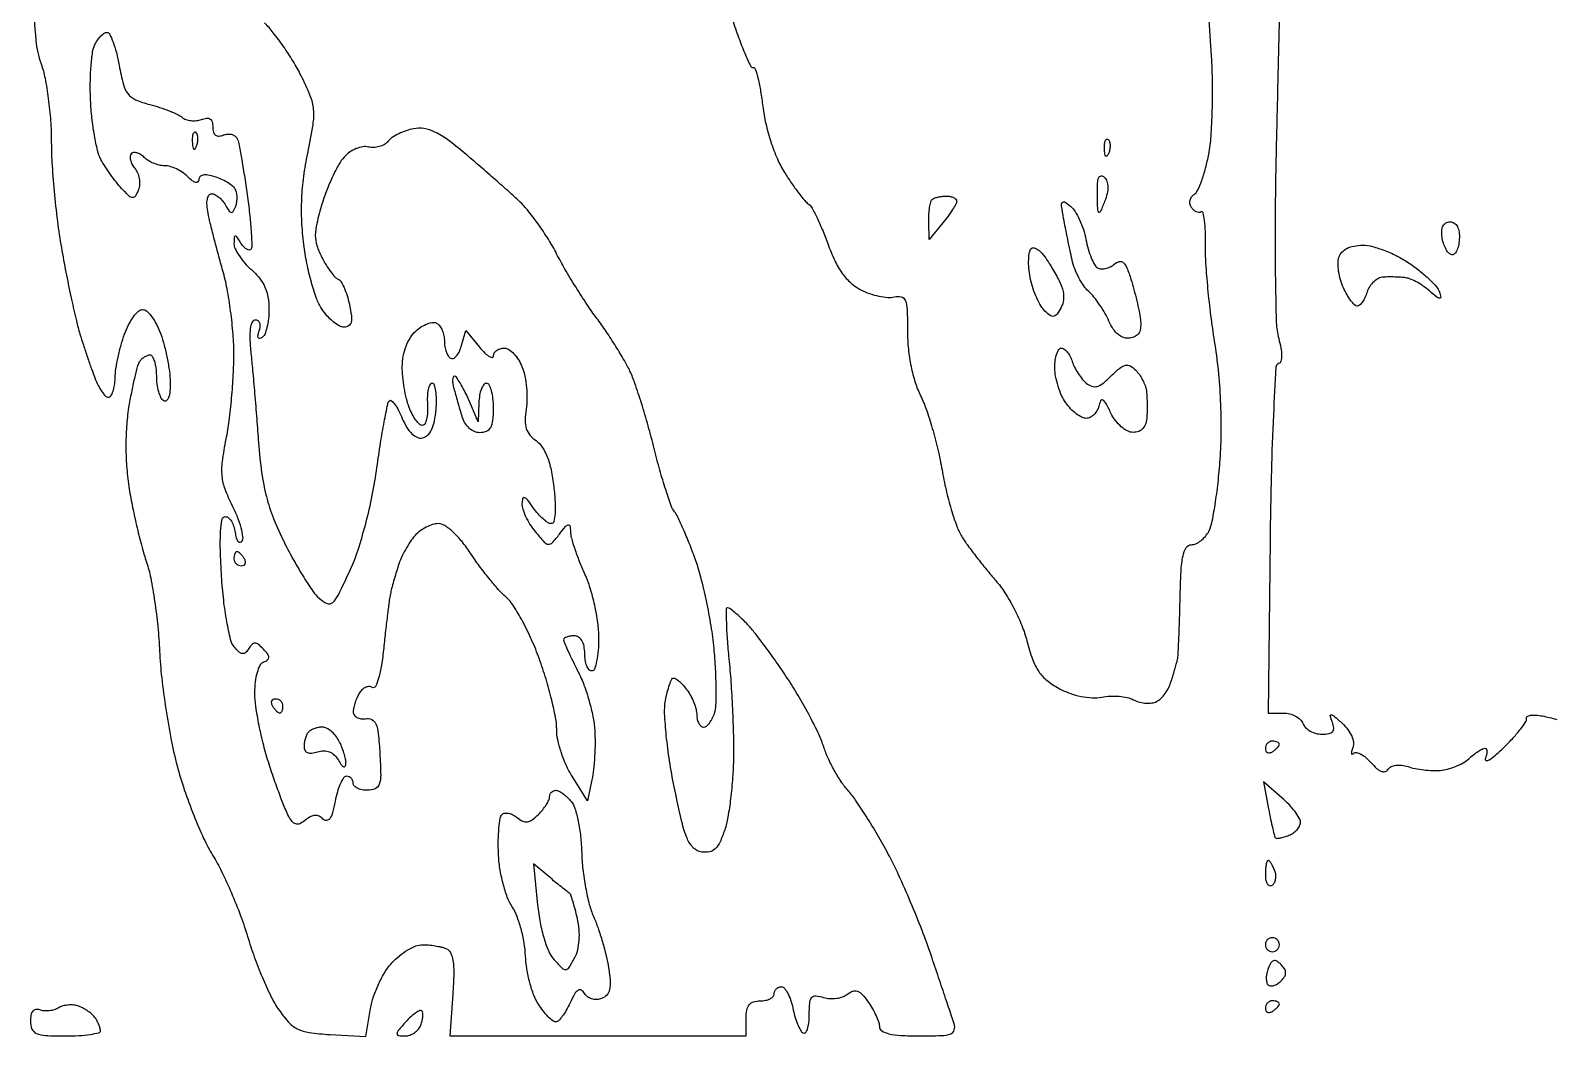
# Model space of a CAD drawing. Extents: x 0 to 102, y 0 to 135.
# Drawn here: x 0 to 18.32, y -0.01 to 12.12 of the extents above; entities that cross this region are included whole.
import ezdxf

# ---------------------------------------------------------------- set-up
doc = ezdxf.new("R2010")
doc.units = 0
doc.header["$MEASUREMENT"] = 0

msp = doc.modelspace()

# ---------------------------------------------------------------- linework, layer by layer
for points in [[(15.06737, 12.679174, 0.000032), (15.053564, 12.103292, 0.00009), (15.03772, 11.435574, 0.000059), (15.019725, 10.667498, 0.003885), (15.007605, 9.887497, 0.005343), (15.009651, 9.186345, 0.003579), (15.021827, 8.599976, 0.060444), (15.050455, 8.408822, -0.022628), (15.076981, 8.292472, -0.045847), (15.08516, 8.198996, -0.064507), (15.07634, 8.133163, -0.251889), (15.049129, 8.104276, 0.307931), (15.016175, 8.061072, 0.001509), (14.986562, 7.482723, 0.005849), (14.961846, 6.804804, 0.003333), (14.947023, 5.984902), (14.923132, 3.8916), (15.108815, 3.8916, -0.06315), (15.183443, 3.882137, -0.06107), (15.254258, 3.854323, -0.066124), (15.310802, 3.813244, -0.111467), (15.343194, 3.7647, 0.109043), (15.375247, 3.716161, 0.066353), (15.430726, 3.675077, 0.061645), (15.499995, 3.647267, 0.06475), (15.572796, 3.6378, 0.041081), (15.65783, 3.644798, 0.173119), (15.701891, 3.669275, 0.211468), (15.715463, 3.71252, 0.063511), (15.698711, 3.781107, -0.019812), (15.672732, 3.857752, -0.542441), (15.684278, 3.871271, -0.147321), (15.716219, 3.856905, -0.005092), (15.819543, 3.765295, -0.048115), (15.884991, 3.693484, -0.057889), (15.930927, 3.614591, -0.066848), (15.952553, 3.53885, -0.128459), (15.945612, 3.476517, 0.021083), (15.92992, 3.429828, 0.104742), (15.927902, 3.402374, 0.452687), (15.937559, 3.395974, 0.130862), (15.95519, 3.40619, -0.250534), (15.988788, 3.416379, -0.074789), (16.040878, 3.39761, -0.055292), (16.102158, 3.355181, -0.035083), (16.163575, 3.293664, 0.031902), (16.231556, 3.224702, 0.090258), (16.289006, 3.189577, 0.164071), (16.334791, 3.187585, 0.185964), (16.369633, 3.214044, -0.143702), (16.405412, 3.246178, -0.078797), (16.462344, 3.263108, -0.06489), (16.533217, 3.263263, -0.047782), (16.60987, 3.245888, 0.03207), (16.694859, 3.223799, 0.018408), (16.799537, 3.20762, 0.018337), (16.906367, 3.19907, 0.028969), (16.998244, 3.200424, 0.047178), (17.087026, 3.215384, 0.032028), (17.184228, 3.248163, 0.032308), (17.274839, 3.292368, 0.054325), (17.343306, 3.341977, -0.0177), (17.400844, 3.390457, -0.021659), (17.458024, 3.431404, -0.020774), (17.508145, 3.461218, -0.124403), (17.537356, 3.4686, -0.287703), (17.553952, 3.458189, -0.105602), (17.560818, 3.430111, -0.064472), (17.556602, 3.387817, -0.034583), (17.54121, 3.337573, 0.489719), (17.552633, 3.318703, 0.172103), (17.588907, 3.327014, 0.03957), (17.668374, 3.386823, 0.01342), (17.774191, 3.485623, 0.014106), (17.881307, 3.597283, 0.020635), (17.968541, 3.701877, 0.016786), (18.032209, 3.790999, 0.222593), (18.038039, 3.829911, -0.354028), (18.047058, 3.85178, -0.089953), (18.086219, 3.864743, -0.05297), (18.149853, 3.866934, -0.026997), (18.229317, 3.856916, -0.015353), (18.316324, 3.838363, -0.014596), (18.403524, 3.814232, -0.014715)], [(0.031606, 12.529981, 0.012061), (0.066635, 12.000208, 0.063998), (0.12934, 11.7171, -0.039103), (0.176354, 11.545641, -0.014871), (0.215815, 11.300679, -0.014622), (0.243098, 11.030758, -0.017349), (0.252526, 10.774696, 0.015662), (0.261955, 10.492742, 0.008044), (0.290505, 10.140349, 0.007986), (0.331564, 9.778212, 0.011934), (0.380026, 9.463396, 0.00466), (0.435045, 9.170889, 0.00454), (0.495967, 8.876889, 0.004481), (0.554149, 8.619566, 0.016876), (0.597466, 8.46, 0.004376), (0.63887, 8.32966, 0.003005), (0.688007, 8.182538, 0.003029), (0.737029, 8.041453, 0.006154), (0.777604, 7.93125, 0.026068), (0.817092, 7.842159, 0.035655), (0.862242, 7.766941, 0.038627), (0.906501, 7.713219, 0.203874), (0.940864, 7.6986, 0.256388), (0.969909, 7.714542, 0.058242), (0.995254, 7.766941, 0.04643), (1.013762, 7.842124, 0.030239), (1.021636, 7.93125, -0.031302), (1.031602, 8.041386, -0.014566), (1.057572, 8.182538, -0.014366), (1.093536, 8.329618, -0.019454), (1.134934, 8.46, -0.031253), (1.184047, 8.57336, -0.041216), (1.243248, 8.669121, -0.046699), (1.303375, 8.736387, -0.189222), (1.3536, 8.7561, -0.189222), (1.403825, 8.736387, -0.046699), (1.463952, 8.669121, -0.041216), (1.523153, 8.57336, -0.031253), (1.572266, 8.46, -0.023028), (1.613683, 8.326252, -0.015014), (1.649628, 8.168646, -0.015107), (1.675468, 8.012489, -0.027705), (1.685564, 7.883957, -0.024432), (1.682707, 7.773549, -0.064089), (1.666779, 7.696057, -0.141), (1.640399, 7.658385, -0.318491), (1.6074, 7.6563, -0.146547), (1.57478, 7.69303, -0.040338), (1.547651, 7.766314, -0.037109), (1.529028, 7.858315, -0.031397), (1.5228, 7.957393, 0.03033), (1.517012, 8.052713, 0.04713), (1.499415, 8.133113, 0.059915), (1.473811, 8.189038, 0.261145), (1.443193, 8.2062, 0.088573), (1.408936, 8.200083, 0.053289), (1.371834, 8.181709, 0.051222), (1.337672, 8.154717, 0.061625), (1.312057, 8.122825, 0.07399), (1.288077, 8.067022, 0.007573), (1.2534, 7.92714, 0.00932), (1.217525, 7.758181, 0.00731), (1.184733, 7.573745, 0.02407), (1.15893, 7.346803, 0.01802), (1.151623, 7.095259, 0.017719), (1.162531, 6.838306, 0.020456), (1.191578, 6.594893, 0.010459), (1.232393, 6.371346, 0.007533), (1.286895, 6.123639, 0.007613), (1.345898, 5.889508, 0.016303), (1.400016, 5.711214, -0.033537), (1.45064, 5.521103, -0.011822), (1.498268, 5.242905, -0.011675), (1.536349, 4.933763, -0.013431), (1.557837, 4.637291, 0.016692), (1.582999, 4.318943, 0.009917), (1.633119, 3.941711, 0.00992), (1.698097, 3.56714, 0.016841), (1.769149, 3.2571, 0.016711), (1.856001, 2.968562, 0.013029), (1.968863, 2.661146, 0.013227), (2.089164, 2.380034, 0.030982), (2.197256, 2.178722, -0.025076), (2.304966, 1.983681, -0.012184), (2.423686, 1.724856, -0.012051), (2.534449, 1.448815, -0.017011), (2.618679, 1.197564, 0.0148), (2.698951, 0.954561, 0.012675), (2.797411, 0.703683, 0.012858), (2.898551, 0.480244, 0.035261), (2.984746, 0.330143, 0.03288), (3.108153, 0.170308, 0.096333), (3.217977, 0.085863, 0.0819), (3.361668, 0.041417, 0.019561), (3.611367, 0.017011), (4.044529, -0.008278), (4.101506, 0.328966, -0.039591), (4.137988, 0.47395, -0.027508), (4.200766, 0.630828, -0.027849), (4.278264, 0.775654, -0.050138), (4.359402, 0.883005, -0.037019), (4.448563, 0.965964, -0.035538), (4.550158, 1.036116, -0.037663), (4.648727, 1.084706, -0.095968), (4.726641, 1.0998, -0.022805), (4.798941, 1.096501, -0.016657), (4.878725, 1.086515, -0.016895), (4.953845, 1.071943, -0.035268), (5.010817, 1.054574, -0.188724), (5.064926, 1.005222, -0.078006), (5.09496, 0.909004, -0.043255), (5.104386, 0.753181, -0.011542), (5.092169, 0.504674), (5.055664, 0), (6.842432, 0), (8.6292, 0), (8.6292, 0.2115, -0.044917), (8.638207, 0.311562, -0.124434), (8.66727, 0.375413, -0.149477), (8.719277, 0.410939, -0.07578), (8.7984, 0.423, 0.048028), (8.863154, 0.429234, 0.068025), (8.917897, 0.447851, 0.088204), (8.954785, 0.475293, 0.191087), (8.9676, 0.5076, -0.10159), (8.974228, 0.539884, -0.09851), (8.993073, 0.567349, -0.097323), (9.021218, 0.585749, -0.096544), (9.054315, 0.5922, -0.221175), (9.091162, 0.575062, -0.051423), (9.130572, 0.517129, -0.043612), (9.16623, 0.434506, -0.030726), (9.192142, 0.33664, 0.022316), (9.217118, 0.235463, 0.026569), (9.249881, 0.142775, 0.026878), (9.285219, 0.068989, 0.129935), (9.316927, 0.035547, 0.364299), (9.344909, 0.039637, 0.100936), (9.368959, 0.081085, 0.054694), (9.385384, 0.156198, 0.026509), (9.3906, 0.254508, -0.019301), (9.39625, 0.400812, -0.154665), (9.421207, 0.462563, -0.248204), (9.470431, 0.482983, -0.053548), (9.56386, 0.464011, 0.061582), (9.638678, 0.450063, 0.050353), (9.72007, 0.453264, 0.052194), (9.795521, 0.472066, 0.086265), (9.852338, 0.504644, -0.087169), (9.915542, 0.540734, -0.180273), (9.971595, 0.540073, -0.119265), (10.029513, 0.499945, -0.029125), (10.102078, 0.408209, -0.023691), (10.153566, 0.326745, -0.023731), (10.197084, 0.240821, -0.024375), (10.227716, 0.162456, -0.081148), (10.2366, 0.108076, 0.269207), (10.264858, 0.059396, 0.07395), (10.350738, 0.025961, 0.042469), (10.49477, 0.005846, 0.013468), (10.711767, 0, 0.008058), (10.98241, 0.004362, 0.075799), (11.096434, 0.025529, 0.247114), (11.13943, 0.07155, 0.148746), (11.137255, 0.14805, 0.000204), (11.106308, 0.24015, 0.000022), (11.035213, 0.45142, 0.000027), (10.950558, 0.702905, 0.000022), (10.859642, 0.9729, 0.011501), (10.751163, 1.272072, 0.007499), (10.612908, 1.612423, 0.007542), (10.468007, 1.940476, 0.014259), (10.339776, 2.1996, 0.009936), (10.213955, 2.42564, 0.009483), (10.077341, 2.650095, 0.009464), (9.949221, 2.843679, 0.033082), (9.856327, 2.961, -0.036916), (9.775758, 3.064372, -0.020111), (9.691879, 3.201784, -0.01994), (9.617427, 3.349099, -0.02976), (9.565444, 3.483691, 0.032327), (9.505433, 3.636727, 0.011363), (9.400406, 3.848144, 0.011227), (9.274069, 4.076008, 0.012916), (9.143149, 4.287391, 0.007358), (9.006058, 4.489908, 0.007061), (8.861205, 4.691141, 0.007015), (8.728482, 4.864984, 0.025187), (8.636814, 4.97025, 0.012043), (8.563094, 5.043163, 0.016646), (8.493304, 5.104685, 0.013232), (8.433237, 5.15157, 0.160431), (8.405818, 5.1606, 0.415115), (8.388532, 5.143261, 0.005799), (8.390922, 4.980428, 0.012106), (8.400925, 4.782445, 0.007201), (8.421936, 4.54725, -0.00886), (8.445738, 4.270448, -0.005468), (8.464394, 3.944216, -0.005483), (8.475773, 3.621304, -0.009796), (8.477013, 3.355669, -0.013972), (8.466593, 3.112745, -0.01242), (8.442441, 2.861008, -0.012568), (8.409384, 2.635614, -0.037021), (8.371441, 2.483703, -0.026577), (8.314755, 2.33838, -0.093963), (8.257423, 2.256775, -0.139401), (8.187783, 2.219274, -0.090566), (8.09584, 2.215934, -0.158328), (7.995691, 2.26535, -0.099736), (7.921444, 2.373981, -0.043296), (7.854032, 2.58142, -0.006734), (7.762257, 3.0033, -0.011984), (7.706585, 3.314965, -0.012848), (7.667373, 3.621805, -0.012473), (7.647098, 3.886446, -0.057445), (7.6568, 4.03965, -0.016626), (7.679398, 4.145022, -0.025891), (7.706509, 4.233833, -0.023529), (7.734321, 4.300525, -0.289897), (7.756557, 4.3146, -0.160764), (7.782658, 4.305985, -0.025196), (7.825088, 4.27111, -0.025829), (7.872518, 4.22324, -0.019962), (7.919233, 4.16655, -0.039977), (7.962461, 4.099018, -0.02971), (7.999396, 4.0185, -0.030327), (8.025241, 3.937828, -0.057873), (8.034309, 3.87045, 0.051229), (8.041171, 3.813803, 0.070309), (8.059386, 3.76589, 0.089447), (8.085572, 3.733647, 0.179459), (8.115899, 3.7224, 0.169169), (8.149955, 3.734262, 0.058406), (8.187267, 3.771694, 0.04997), (8.221859, 3.82599, 0.040037), (8.248059, 3.89021, 0.067778), (8.265474, 3.990468, 0.010908), (8.26842, 4.189305, 0.011882), (8.261165, 4.425097, 0.010184), (8.242583, 4.67276, 0.016634), (8.207775, 4.942099, 0.011568), (8.151376, 5.243602, 0.011683), (8.083713, 5.530741, 0.023536), (8.014571, 5.7528, 0.007508), (7.943877, 5.9384, 0.008931), (7.871438, 6.111269, 0.007921), (7.805614, 6.254602, 0.055621), (7.765015, 6.319722, -0.082372), (7.725653, 6.391054, -0.007397), (7.660187, 6.585302, -0.009464), (7.589499, 6.821019, -0.007252), (7.520886, 7.081122, 0.007617), (7.448786, 7.353636, 0.007369), (7.367661, 7.626863, 0.00731), (7.289222, 7.865173, 0.026731), (7.229355, 8.012466, 0.021398), (7.161456, 8.142164, 0.008844), (7.059107, 8.311841, 0.008731), (6.942807, 8.490164, 0.011118), (6.829086, 8.650265, -0.013168), (6.709379, 8.820267, -0.00768), (6.574444, 9.029947, -0.007675), (6.445687, 9.244211, -0.012876), (6.345, 9.428516, 0.021411), (6.245476, 9.603526, 0.015748), (6.121074, 9.788773, 0.015974), (5.992045, 9.956818, 0.033856), (5.8797, 10.076343, 0.005158), (5.754836, 10.189978, 0.00216), (5.584434, 10.340558, 0.002137), (5.400734, 10.500097, 0.002773), (5.230938, 10.644661, 0.016385), (5.028069, 10.804394, 0.047348), (4.874794, 10.896188, 0.069419), (4.745022, 10.937236, 0.089393), (4.620172, 10.935917, 0.035881), (4.530928, 10.912117, 0.030868), (4.441236, 10.874822, 0.032075), (4.363902, 10.830553, 0.073641), (4.314073, 10.785865, -0.086968), (4.268519, 10.747138, -0.061468), (4.20675, 10.720416, -0.060295), (4.138934, 10.709119, -0.075242), (4.075513, 10.71584, 0.104703), (4.00818, 10.719016, 0.057466), (3.928426, 10.6964, 0.053584), (3.849183, 10.653295, 0.057558), (3.782994, 10.595214, 0.055915), (3.719188, 10.506563, 0.018093), (3.645003, 10.362647, 0.017787), (3.573466, 10.19541, 0.019077), (3.515805, 10.027332, 0.014164), (3.452848, 9.794432, 0.058109), (3.435424, 9.649434, 0.079037), (3.45437, 9.527579, 0.041339), (3.513554, 9.385467, 0.018982), (3.565341, 9.294007, 0.022676), (3.62114, 9.212184, 0.022207), (3.67356, 9.148447, 0.119659), (3.710331, 9.123293, -0.169431), (3.743439, 9.095552, -0.029598), (3.781493, 9.022191, -0.029199), (3.817451, 8.926936, -0.022533), (3.845733, 8.81955, -0.018848), (3.870118, 8.681445, -0.092204), (3.866423, 8.602562, -0.196189), (3.836667, 8.560719, -0.142243), (3.781152, 8.5446, -0.130381), (3.723451, 8.559907, -0.043028), (3.65068, 8.610185, -0.039437), (3.576092, 8.68243, -0.035635), (3.510969, 8.767868, -0.059146), (3.450029, 8.890286, -0.018263), (3.387633, 9.086962, -0.017987), (3.333373, 9.313874, -0.018842), (3.296533, 9.54062, -0.019516), (3.272856, 9.820619, -0.022036), (3.272513, 10.090448, -0.021925), (3.295965, 10.360459, -0.018945), (3.343653, 10.641016, 0.010803), (3.407923, 10.985117, 0.062686), (3.414895, 11.169313, 0.075772), (3.37484, 11.333969, 0.019788), (3.261222, 11.582066, 0.020207), (3.167897, 11.749131, 0.014385), (3.050625, 11.928671, 0.014557), (2.928632, 12.093727, 0.029787), (2.821912, 12.214147, 0.021613)], [(8.462781, 12.258351, 0.009065), (8.539206, 12.03467, 0.014342), (8.613613, 11.846218, 0.008254), (8.681512, 11.694677, 0.291091), (8.712761, 11.6748, -0.327712), (8.739741, 11.654989, -0.014651), (8.772976, 11.537089, -0.019815), (8.804584, 11.385706, -0.012305), (8.830203, 11.205996, 0.027965), (8.866642, 10.997359, 0.022243), (8.92836, 10.777186, 0.022754), (9.006408, 10.571878, 0.038598), (9.092223, 10.409407, 0.009696), (9.177268, 10.280303, 0.011963), (9.261688, 10.163492, 0.010408), (9.336498, 10.069172, 0.081646), (9.378556, 10.032543, -0.128596), (9.417463, 9.991726, -0.012877), (9.480198, 9.871193, -0.015507), (9.547861, 9.720941, -0.01173), (9.613054, 9.552184, 0.024327), (9.697928, 9.34794, 0.04476), (9.789159, 9.192926, 0.054148), (9.892159, 9.077738, 0.064028), (10.012252, 8.99467, 0.035519), (10.117418, 8.94943, 0.032159), (10.231456, 8.917754, 0.033653), (10.337431, 8.902889, 0.082148), (10.415682, 8.910097, -0.123952), (10.499858, 8.910866, -0.247368), (10.548449, 8.868031, -0.082638), (10.570527, 8.758205, -0.00837), (10.575, 8.491009, 0.025419), (10.585733, 8.280016, 0.024992), (10.617825, 8.069989, 0.026235), (10.668032, 7.876642, 0.040179), (10.733315, 7.71638, -0.033781), (10.801044, 7.556013, -0.012821), (10.874372, 7.324253, -0.01263), (10.94147, 7.067416, -0.015087), (10.991194, 6.822249, 0.015147), (11.039603, 6.583712, 0.014824), (11.102665, 6.346808, 0.014881), (11.170286, 6.14246, 0.052725), (11.230858, 6.018549, 0.017249), (11.303182, 5.911581, 0.007026), (11.408527, 5.770995, 0.006942), (11.526083, 5.622921, 0.008796), (11.638952, 5.489591, -0.038099), (11.750213, 5.341371, -0.022676), (11.860393, 5.15001, -0.022546), (11.954099, 4.946752, -0.034015), (12.015207, 4.761667, 0.023427), (12.083048, 4.540588, 0.062496), (12.157528, 4.393748, 0.074801), (12.257223, 4.285343, 0.046009), (12.401993, 4.189258, 0.03659), (12.532076, 4.131034, 0.036762), (12.669054, 4.092502, 0.038876), (12.80131, 4.07615, 0.058612), (12.917008, 4.084471, -0.03691), (13.018035, 4.09615, -0.030873), (13.125984, 4.093946, -0.031981), (13.224803, 4.079406, -0.070459), (13.296321, 4.053243, 0.054258), (13.360171, 4.027519, 0.042055), (13.433817, 4.013315, 0.043228), (13.505688, 4.011874, 0.075156), (13.563835, 4.024656, 0.089595), (13.615927, 4.056245, 0.044153), (13.669395, 4.112645, 0.041909), (13.716081, 4.182873, 0.0477), (13.748089, 4.257002, 0.002958), (13.772395, 4.333843, 0.002825), (13.796173, 4.412155, 0.002799), (13.816393, 4.481545, 0.010085), (13.82814, 4.5261, 0.045861), (13.836768, 4.584794, 0.00231), (13.846395, 4.778446, 0.00369), (13.855087, 5.00903, 0.002661), (13.861514, 5.26635, -0.007789), (13.873293, 5.600565, -0.038745), (13.897305, 5.786751, -0.084875), (13.93693, 5.887401, -0.262384), (13.998323, 5.922, 0.107677), (14.052057, 5.933707, 0.056116), (14.111102, 5.969195, 0.051999), (14.166141, 6.021213, 0.054631), (14.208231, 6.082663, 0.073639), (14.244563, 6.183956, 0.010295), (14.283813, 6.403662, 0.011583), (14.319125, 6.66754, 0.009602), (14.344787, 6.949813, 0.016177), (14.358219, 7.293099, 0.013316), (14.350933, 7.659646, 0.013246), (14.324022, 8.027657, 0.015423), (14.278442, 8.3754, -0.009056), (14.234165, 8.682774, -0.007482), (14.197834, 9.011759, -0.007568), (14.173586, 9.314615, -0.02001), (14.168208, 9.531928, 0.012749), (14.166519, 9.697161, 0.024042), (14.155361, 9.830005, 0.02604), (14.138073, 9.922935, 0.510599), (14.115091, 9.932398, -0.156991), (14.087746, 9.925644, -0.097352), (14.055531, 9.934332, -0.0794), (14.023315, 9.957135, -0.060774), (13.996307, 9.990879, -0.097977), (13.981002, 10.031757, -0.097689), (13.982394, 10.075429, -0.09819), (14.000233, 10.115124, -0.100109), (14.031771, 10.144689, 0.147587), (14.073137, 10.191459, 0.021058), (14.122251, 10.311283, 0.022436), (14.169254, 10.46215, 0.017436), (14.207157, 10.629846, 0.029194), (14.235101, 10.845181, 0.010637), (14.250297, 11.152525, 0.010505), (14.252702, 11.49019, 0.012351), (14.24036, 11.809865), (14.192625, 12.5631)]]:
    msp.add_lwpolyline(points, format="xyb")
for points in [[(0.924425, 12.0978, -0.289272), (0.956533, 12.077527, -0.023429), (0.996934, 11.981327, -0.025826), (1.036428, 11.853252, -0.016595), (1.069498, 11.701297, 0.018943), (1.120854, 11.470537, 0.101679), (1.177667, 11.355731, 0.127678), (1.268867, 11.285732, 0.037031), (1.4382, 11.228371, -0.015311), (1.558528, 11.193352, -0.015792), (1.675235, 11.151357, -0.015706), (1.773815, 11.108699, -0.062636), (1.829327, 11.073514, 0.089337), (1.875836, 11.047388, 0.056041), (1.936867, 11.033634, 0.054015), (2.002282, 11.033518, 0.065154), (2.061977, 11.047892, -0.063712), (2.123523, 11.062898, -0.177359), (2.166079, 11.052521, -0.180691), (2.191371, 11.017322, -0.066478), (2.1996, 10.9557, 0.067347), (2.207716, 10.895718, 0.16927), (2.232445, 10.859907, 0.176774), (2.273213, 10.848133, 0.074546), (2.329702, 10.860622, -0.078412), (2.382279, 10.871823, -0.09179), (2.432789, 10.865237, -0.102576), (2.473366, 10.842156, -0.125334), (2.497939, 10.806224, -0.041254), (2.516765, 10.737667, -0.003586), (2.548878, 10.559529, -0.004697), (2.583714, 10.346097, -0.003632), (2.617797, 10.11291, -0.007628), (2.645997, 9.884076, -0.011567), (2.662865, 9.684287, -0.00638), (2.670927, 9.517623, -0.208175), (2.65646, 9.48086, -0.251541), (2.633952, 9.474081, -0.097533), (2.60293, 9.487006, -0.065714), (2.567977, 9.51769, -0.038816), (2.534696, 9.56225, 0.009217), (2.488233, 9.632804, 0.275126), (2.46962, 9.64141, 0.366849), (2.457317, 9.628561, 0.012675), (2.454695, 9.553906, 0.112602), (2.468555, 9.490289, 0.036822), (2.515909, 9.406101, 0.034535), (2.584058, 9.317384, 0.032769), (2.6649, 9.237216, -0.046793), (2.761169, 9.136247, -0.062479), (2.826578, 9.027932, -0.061422), (2.863934, 8.90534, -0.043298), (2.8764, 8.761652, -0.026565), (2.870262, 8.6462, -0.033183), (2.851833, 8.54048, -0.035136), (2.825117, 8.456836, -0.16082), (2.792769, 8.418299, -0.1144), (2.764226, 8.408657, -0.32948), (2.747327, 8.418755, -0.155351), (2.74469, 8.448857, -0.036408), (2.75952, 8.497906, 0.064768), (2.771657, 8.54814, 0.111947), (2.766737, 8.590632, 0.151881), (2.74594, 8.618583, 0.158724), (2.713337, 8.6292, 0.289132), (2.673589, 8.604118, 0.077914), (2.651314, 8.529326, 0.044615), (2.645795, 8.406126, 0.015192), (2.65919, 8.22735, -0.003712), (2.678864, 8.02671, -0.001386), (2.703614, 7.744733, -0.001373), (2.728892, 7.43727, -0.001662), (2.750854, 7.1487, 0.015952), (2.788458, 6.790295, 0.029466), (2.845295, 6.503066, 0.03132), (2.932734, 6.236434, 0.02093), (3.064151, 5.94323, 0.01152), (3.176532, 5.730623, 0.012453), (3.295833, 5.528953, 0.012026), (3.406335, 5.361447, 0.057069), (3.482065, 5.275314, 0.082623), (3.57731, 5.214173, 0.294418), (3.645465, 5.22565, 0.094409), (3.714505, 5.317791, 0.006363), (3.855713, 5.616139, 0.028934), (3.950195, 5.858669, 0.014496), (4.042615, 6.174542, 0.013996), (4.122457, 6.519175, 0.015934), (4.179038, 6.853195, -0.0049), (4.222116, 7.146683, -0.007372), (4.265948, 7.401599, -0.00347), (4.307707, 7.61645, -0.147683), (4.329503, 7.657103, -0.399432), (4.354813, 7.657745, -0.052249), (4.394329, 7.613741, -0.038097), (4.439564, 7.540155, -0.02058), (4.484298, 7.443598, 0.036593), (4.53845, 7.335888, 0.066593), (4.599661, 7.258943, 0.089679), (4.664129, 7.216064, 0.149877), (4.728335, 7.208939, 0.148566), (4.789053, 7.240704, 0.087924), (4.836845, 7.307873, 0.061636), (4.871035, 7.411075, 0.028516), (4.890757, 7.551254, 0.021745), (4.895525, 7.672595, 0.035928), (4.887738, 7.774814, 0.041651), (4.870444, 7.848307, 0.324863), (4.843609, 7.8678, 0.290084), (4.816523, 7.850642, 0.056287), (4.796928, 7.793246, 0.044177), (4.786356, 7.711264, 0.027275), (4.787774, 7.614, -0.029121), (4.788834, 7.516745, -0.046886), (4.777193, 7.434754, -0.061005), (4.75596, 7.377755, -0.280082), (4.727079, 7.3602, -0.191923), (4.691467, 7.374392, -0.043703), (4.647567, 7.423946, -0.039147), (4.603632, 7.494121, -0.029458), (4.566306, 7.577207, -0.032554), (4.534643, 7.680209, -0.016957), (4.508036, 7.811979, -0.016791), (4.489797, 7.949615, -0.024547), (4.4838, 8.071695, -0.045916), (4.495131, 8.194826, -0.045997), (4.528744, 8.313746, -0.048528), (4.580975, 8.418019, -0.068577), (4.647669, 8.497476, -0.043153), (4.717014, 8.550117, -0.05325), (4.789819, 8.585885, -0.062631), (4.855221, 8.600865, -0.164879), (4.901469, 8.590195, -0.103978), (4.935938, 8.557383, -0.051619), (4.964983, 8.504172, -0.048073), (4.984732, 8.440425, -0.051135), (4.9914, 8.3754, 0.043036), (4.996948, 8.311058, 0.044465), (5.013426, 8.249342, 0.048601), (5.037598, 8.198905, 0.118853), (5.066382, 8.169844, 0.241982), (5.099145, 8.167259, 0.111287), (5.135023, 8.192752, 0.072633), (5.168862, 8.24369, 0.041662), (5.194761, 8.312902), (5.248159, 8.5023), (5.415879, 8.302578, 0.021753), (5.480406, 8.232196, 0.055738), (5.534332, 8.189128, 0.154215), (5.567894, 8.180324, 0.399793), (5.5836, 8.196828, -0.136158), (5.593543, 8.232663, -0.100307), (5.621492, 8.263196, -0.086563), (5.663298, 8.283747, -0.071172), (5.712594, 8.2908, -0.146158), (5.768473, 8.274109, -0.059219), (5.829941, 8.222459, -0.051805), (5.887204, 8.147158, -0.045025), (5.930932, 8.05815, -0.043517), (5.962107, 7.949607, -0.025057), (5.981452, 7.814874, -0.024887), (5.987366, 7.676576, -0.037756), (5.977451, 7.556677, 0.034163), (5.965311, 7.421666, 0.081296), (5.979416, 7.322194, 0.098233), (6.021983, 7.244076, 0.067928), (6.096507, 7.175977, -0.096823), (6.171304, 7.099304, -0.053224), (6.231318, 6.982212, -0.041328), (6.277663, 6.823827, -0.021358), (6.310429, 6.61995, -0.014585), (6.326457, 6.437182, -0.031994), (6.325663, 6.296846, -0.040323), (6.31114, 6.200902, -0.348111), (6.279454, 6.1758, -0.147249), (6.238837, 6.188027, -0.034521), (6.181819, 6.231715, -0.032664), (6.120585, 6.293285, -0.027075), (6.063656, 6.36615, 0.011773), (5.993906, 6.461286, 0.139513), (5.957499, 6.488245, 0.442481), (5.935258, 6.476863, 0.058221), (5.926437, 6.417822, 0.086665), (5.935948, 6.350773, 0.031537), (5.971395, 6.261213, 0.030134), (6.023387, 6.166078, 0.031568), (6.085714, 6.079422, 0.011779), (6.195022, 5.952303, 0.185429), (6.245081, 5.926853, 0.239254), (6.292645, 5.945084, 0.020278), (6.379124, 6.0489, -0.009996), (6.45223, 6.140425, -0.164251), (6.485131, 6.160653, -0.431122), (6.505108, 6.147322, -0.037236), (6.511509, 6.079289, 0.063108), (6.522662, 6.003141, 0.012938), (6.562566, 5.872921, 0.013427), (6.617284, 5.72306, 0.012262), (6.681542, 5.571689, -0.032601), (6.745823, 5.401324, -0.019875), (6.800273, 5.193188, -0.019885), (6.837966, 4.981689, -0.033006), (6.850742, 4.80105, -0.019832), (6.845343, 4.647021, -0.032103), (6.827203, 4.517243, -0.034172), (6.800815, 4.422407, -0.317875), (6.768, 4.3992, -0.226478), (6.735604, 4.414668, -0.074992), (6.708251, 4.461328, -0.057076), (6.689586, 4.529708, -0.038131), (6.6834, 4.6107, 0.04716), (6.675056, 4.69897, 0.088208), (6.64956, 4.7658, 0.118484), (6.60895, 4.807156, 0.140575), (6.5565, 4.8222, 0.034209), (6.507894, 4.818871, 0.052217), (6.466877, 4.808784, 0.067939), (6.438655, 4.794051, 0.243127), (6.4296, 4.77653, 0.102006), (6.435889, 4.746022, 0.004174), (6.481329, 4.642877, 0.007128), (6.538232, 4.521242, 0.00498), (6.6057, 4.385674, -0.029376), (6.674765, 4.22807, -0.019162), (6.73649, 4.039253, -0.019283), (6.782661, 3.849824, -0.034527), (6.803653, 3.691095, -0.0168), (6.808052, 3.538762, -0.012323), (6.803087, 3.369781, -0.01248), (6.790432, 3.209884, -0.026873), (6.771038, 3.0879), (6.71657, 2.8341), (6.531101, 3.1302, -0.034852), (6.460059, 3.26342, -0.025931), (6.400021, 3.418957, -0.026442), (6.358623, 3.572313, -0.052454), (6.345316, 3.697402, 0.047023), (6.33178, 3.839248, 0.013064), (6.284009, 4.057744, 0.013066), (6.216678, 4.303412, 0.013359), (6.137056, 4.543402, 0.018228), (6.043201, 4.776004, 0.018603), (5.933235, 4.999543, 0.018729), (5.823521, 5.186013, 0.070091), (5.735206, 5.288921, -0.030558), (5.644616, 5.379023, -0.011699), (5.529566, 5.514622, -0.011534), (5.411194, 5.668049, -0.013901), (5.30745, 5.817671, 0.02632), (5.204287, 5.958836, 0.035674), (5.096086, 6.073815, 0.039971), (4.99534, 6.152739, 0.147209), (4.918712, 6.1758, 0.077413), (4.849945, 6.165089, 0.042582), (4.771133, 6.13231, 0.041189), (4.694994, 6.084406, 0.051616), (4.633818, 6.02775, 0.034947), (4.579066, 5.955836, 0.019218), (4.521942, 5.861062, 0.019076), (4.471124, 5.759983, 0.028856), (4.435525, 5.6682, 0.005248), (4.407419, 5.577924, 0.004391), (4.379442, 5.481551, 0.004432), (4.355415, 5.392979, 0.012095), (4.3405, 5.3298, 0.018784), (4.32719, 5.252306, 0.00243), (4.305787, 5.08557, 0.002832), (4.282466, 4.887397, 0.002361), (4.259875, 4.676578, -0.013976), (4.232823, 4.469631, -0.030126), (4.198053, 4.312795, -0.039778), (4.160282, 4.211809, -0.448656), (4.123935, 4.200966, 0.141059), (4.086957, 4.211332, 0.098529), (4.044293, 4.202533, 0.083854), (4.002407, 4.175855, 0.06804), (3.968037, 4.135089, 0.035177), (3.939664, 4.082438, 0.025765), (3.915503, 4.020594, 0.026229), (3.898652, 3.959345, 0.051094), (3.892895, 3.909041, 0.143825), (3.904052, 3.869328, 0.122687), (3.93547, 3.839038, 0.100966), (3.983162, 3.823144, 0.071822), (4.03965, 3.824441, -0.157053), (4.115158, 3.813399, -0.182342), (4.164566, 3.760714, -0.072624), (4.194128, 3.643769, -0.011273), (4.213271, 3.40515, -0.009309), (4.223411, 3.144553, -0.085715), (4.206489, 3.03314, -0.213702), (4.157779, 2.980095, -0.102078), (4.065221, 2.961, -0.046759), (3.998769, 2.967228, -0.066726), (3.942601, 2.985851, -0.086849), (3.904711, 3.013285, -0.195136), (3.8916, 3.0456, 0.0944), (3.885448, 3.077893, 0.096734), (3.867875, 3.105349, 0.098958), (3.841652, 3.123727, 0.103878), (3.810833, 3.1302, 0.25134), (3.77603, 3.111525, 0.039798), (3.737126, 3.041364, 0.036083), (3.700943, 2.943635, 0.024258), (3.673333, 2.827781, -0.018626), (3.642561, 2.691891, -0.084874), (3.608945, 2.618454, -0.23863), (3.570653, 2.597352, -0.208071), (3.527692, 2.614268, 0.080802), (3.480388, 2.648336, 0.127725), (3.43176, 2.65864, 0.110874), (3.379311, 2.644344, 0.051488), (3.320345, 2.604877, -0.045956), (3.258136, 2.562237, -0.158122), (3.210736, 2.552857, -0.169549), (3.168917, 2.573273, -0.054716), (3.125403, 2.62804, -0.04315), (3.086233, 2.704049, -0.006074), (3.021186, 2.868125, -0.006894), (2.949071, 3.064767, -0.005814), (2.87805, 3.27479, -0.016157), (2.812637, 3.500447, -0.013438), (2.757387, 3.744126, -0.013653), (2.718874, 3.970136, -0.035385), (2.7072, 4.13489, -0.027994), (2.714715, 4.269005, -0.040999), (2.73748, 4.384935, -0.048051), (2.77116, 4.471289, -0.190103), (2.81295, 4.508475, 0.0672), (2.860405, 4.533522, 0.248368), (2.875079, 4.562839, 0.158618), (2.861453, 4.601676, 0.026293), (2.809427, 4.662868, 0.03124), (2.749734, 4.718606, 0.164333), (2.708389, 4.734306, 0.211513), (2.672215, 4.71987, 0.055214), (2.632759, 4.669438, -0.062092), (2.593748, 4.620959, -0.225232), (2.557248, 4.608615, -0.161663), (2.515926, 4.627944, -0.030009), (2.457801, 4.689997, -0.115158), (2.413354, 4.778942, -0.014147), (2.368633, 4.993148, -0.016129), (2.330372, 5.254658, -0.012678), (2.305294, 5.540001, -0.007937), (2.290377, 5.861037, -0.023481), (2.293994, 6.081641, -0.028571), (2.311651, 6.227492, -0.363102), (2.350991, 6.2604, -0.183635), (2.387684, 6.246453, -0.072692), (2.422978, 6.204485, -0.058918), (2.451702, 6.142896, -0.044299), (2.46877, 6.07005, 0.032959), (2.482989, 6.002517, 0.098459), (2.50426, 5.96061, 0.257861), (2.528122, 5.950519, 0.225623), (2.551478, 5.964788, 0.183571), (2.563075, 6.017785, 0.028911), (2.540908, 6.124143, 0.028865), (2.498342, 6.252166, 0.021609), (2.437465, 6.387788, -0.026205), (2.348395, 6.591199, -0.066491), (2.312083, 6.74802, -0.057013), (2.315426, 6.922643, -0.015414), (2.360642, 7.196093, 0.016944), (2.396238, 7.415538, 0.009013), (2.426152, 7.689141, 0.008961), (2.446688, 7.970132, 0.013759), (2.4534, 8.214006, 0.019726), (2.443797, 8.457331, 0.012908), (2.41445, 8.736577, 0.01299), (2.371683, 9.007618, 0.024173), (2.320805, 9.224113, -0.003584), (2.266652, 9.41828, -0.003273), (2.213587, 9.619156, -0.003273), (2.168532, 9.799219, -0.010644), (2.142003, 9.91935, -0.031655), (2.129505, 10.012925, -0.06397), (2.13383, 10.087035, -0.101774), (2.153372, 10.134726, -0.24977), (2.185794, 10.152, -0.120041), (2.225766, 10.142263, -0.052173), (2.271739, 10.112003, -0.047506), (2.316174, 10.067928, -0.046115), (2.351991, 10.01584, 0.018272), (2.395953, 9.943611, 0.223255), (2.422845, 9.927189, 0.307078), (2.44683, 9.939889, 0.030394), (2.475268, 10.002362, 0.055849), (2.489165, 10.055711, 0.046042), (2.492177, 10.114467, 0.0479), (2.484605, 10.169588, 0.084776), (2.466723, 10.211719, 0.086348), (2.432371, 10.249129, 0.029961), (2.371524, 10.290384, 0.028714), (2.297698, 10.328678, 0.029656), (2.22075, 10.357799, 0.03409), (2.139757, 10.377134, 0.089708), (2.080296, 10.376376, 0.158434), (2.044448, 10.356515, 0.189885), (2.0304, 10.320858, -0.211888), (2.018842, 10.294808, -0.256472), (1.993181, 10.288706, -0.099363), (1.951138, 10.309889, -0.030159), (1.897457, 10.357457, 0.047729), (1.835808, 10.408339, 0.03757), (1.760609, 10.451348, 0.038733), (1.683914, 10.48083, 0.072518), (1.618277, 10.4904, -0.057659), (1.554954, 10.497727, -0.038923), (1.48559, 10.519807, -0.039085), (1.420945, 10.552168, -0.060862), (1.37193, 10.59051, 0.053745), (1.329502, 10.62468, 0.073497), (1.284846, 10.644832, 0.093232), (1.244989, 10.648478, 0.174414), (1.216054, 10.634854, 0.177354), (1.202067, 10.604702, 0.080687), (1.205491, 10.560742, 0.064827), (1.224984, 10.510223, 0.048793), (1.258404, 10.460867, -0.076047), (1.291895, 10.405113, -0.055834), (1.311687, 10.335649, -0.055949), (1.315593, 10.263703, -0.077369), (1.302013, 10.200605, -0.035127), (1.265716, 10.122827, -0.29351), (1.233089, 10.1053, -0.17447), (1.190748, 10.124386, -0.012955), (1.100497, 10.216362, -0.020415), (1.036755, 10.290642, -0.012049), (0.966535, 10.384117, -0.012044), (0.900803, 10.481005, -0.020156), (0.850894, 10.565855, -0.063077), (0.80978, 10.673318, -0.016448), (0.771798, 10.854599, -0.01645), (0.741891, 11.065692, -0.016144), (0.725696, 11.279625, -0.014067), (0.722505, 11.490357, -0.01605), (0.731595, 11.69183, -0.015338), (0.749942, 11.861279, -0.082011), (0.777521, 11.94975, -0.03622), (0.811349, 12.006408, -0.042739), (0.851377, 12.05431, -0.047772), (0.891427, 12.087623, -0.150711)], [(1.996912, 10.890488, 0.296942), (1.978397, 10.894397, 0.208169), (1.962776, 10.878954, 0.077125), (1.953409, 10.838347, 0.028489), (1.952479, 10.77945, 0.018894), (1.957474, 10.716311, 0.168741), (1.96943, 10.691628, 0.470617), (1.984848, 10.693087, 0.054073), (2.003591, 10.728337, 0.051402), (2.016792, 10.774603, 0.05415), (2.019958, 10.821772, 0.060344), (2.013261, 10.862829, 0.126455)], [(12.994913, 10.805887, -0.126455), (13.011261, 10.778229, -0.060344), (13.017958, 10.737172, -0.05415), (13.014792, 10.690003, -0.051402), (13.001591, 10.643737, -0.054073), (12.982848, 10.608487, -0.470617), (12.96743, 10.607028, -0.168741), (12.955474, 10.631711, -0.018894), (12.950479, 10.69485, -0.028489), (12.951409, 10.753747, -0.077125), (12.960776, 10.794354, -0.208169), (12.976397, 10.809797, -0.296942)], [(12.946379, 10.352461, -0.109861), (12.978865, 10.301392, -0.082521), (12.991024, 10.235706, -0.064618), (12.982092, 10.155341, -0.035142), (12.951741, 10.060591, -0.006239), (12.898712, 9.93258, -0.530497), (12.881213, 9.929212, -0.191412), (12.869063, 9.957385, -0.002632), (12.864562, 10.14777, -0.016348), (12.86642, 10.277475, -0.083503), (12.881651, 10.347681, -0.298972), (12.9095, 10.367125, -0.206327)], [(11.0403, 10.1238, -0.046205), (11.088871, 10.119302, -0.066149), (11.129923, 10.105844, -0.086228), (11.157631, 10.086024, -0.196947), (11.1672, 10.062672, -0.126805), (11.158283, 10.028078, -0.015817), (11.118324, 9.960832, -0.017812), (11.064529, 9.882774, -0.013891), (11.000815, 9.801822), (10.834429, 9.6021), (10.831615, 9.82065, -0.01808), (10.833635, 9.907429, -0.022703), (10.842052, 9.987427, -0.021692), (10.854799, 10.052439, -0.137968), (10.8711, 10.0815, -0.102712), (10.895938, 10.097798, -0.032763), (10.938251, 10.111374, -0.031128), (10.988617, 10.120682, -0.030136)], [(12.541585, 10.000656, -0.079896), (12.595615, 9.938881, -0.031094), (12.649891, 9.838817, -0.029808), (12.696267, 9.721079, -0.032558), (12.726727, 9.602054, 0.022991), (12.753807, 9.487134, 0.027283), (12.790143, 9.381721, 0.027775), (12.82986, 9.297801, 0.130649), (12.866183, 9.259384, 0.123957), (12.907253, 9.246368, 0.068242), (12.960122, 9.250394, 0.061348), (13.016126, 9.269879, 0.058908), (13.066572, 9.302574, -0.107207), (13.127932, 9.334451, -0.255183), (13.176346, 9.322902, -0.115508), (13.219442, 9.260835, -0.018115), (13.269547, 9.119507, -0.010374), (13.304998, 8.997931, -0.007833), (13.339053, 8.863053, -0.007928), (13.367063, 8.735278, -0.018134), (13.383131, 8.637987, -0.046782), (13.386323, 8.543915, -0.113619), (13.366853, 8.477668, -0.140009), (13.323736, 8.434974, -0.088207), (13.256153, 8.412104, -0.114675), (13.184958, 8.417669, -0.09311), (13.117311, 8.453929, -0.075218), (13.056165, 8.520503, -0.045049), (13.004307, 8.614817, 0.027094), (12.955811, 8.711034, 0.019259), (12.891682, 8.813423, 0.019516), (12.822691, 8.90665, 0.038636), (12.759783, 8.973725, -0.05732), (12.700008, 9.042421, -0.029285), (12.640859, 9.140429, -0.028658), (12.591055, 9.249849, -0.038112), (12.559431, 9.354425, -0.002751), (12.535079, 9.467582, -0.001594), (12.506997, 9.603817, -0.001593), (12.479707, 9.740618, -0.002682), (12.457786, 9.85562, -0.008503), (12.433161, 10.002613, -0.16983), (12.44152, 10.046677, -0.428224), (12.469494, 10.053453, -0.030311)], [(17.116666, 9.8136, -0.142363), (17.167774, 9.798747, -0.130575), (17.205, 9.758422, -0.092436), (17.225627, 9.692079, -0.04371), (17.2283, 9.602166, -0.039155), (17.217495, 9.523151, -0.067788), (17.194833, 9.460981, -0.10302), (17.164674, 9.424457, -0.253152), (17.1315, 9.418443, -0.142402), (17.097104, 9.441946, -0.050713), (17.06381, 9.491982, -0.045273), (17.036459, 9.55753, -0.039701), (17.019866, 9.629877, -0.049998), (17.016255, 9.708012, -0.108217), (17.032175, 9.765689, -0.146664), (17.066563, 9.800716, -0.126512)], [(16.064652, 9.5316, -0.065552), (16.179987, 9.516414, -0.027112), (16.329871, 9.467401, -0.026255), (16.487013, 9.396705, -0.030619), (16.627695, 9.31305, -0.019308), (16.753551, 9.220066, -0.022008), (16.866266, 9.121422, -0.021846), (16.953668, 9.030231, -0.103633), (16.989028, 8.9676, -0.034579), (17.003964, 8.906117, -0.499195), (16.990728, 8.892101, -0.144842), (16.957192, 8.906269, -0.007906), (16.86891, 8.981115, 0.028862), (16.798178, 9.03616, 0.025162), (16.718344, 9.08547, 0.025967), (16.641482, 9.122699, 0.06531), (16.5816, 9.139188, 0.017806), (16.522765, 9.14525, 0.009676), (16.450162, 9.148715, 0.009629), (16.376083, 9.149389, 0.015035), (16.312351, 9.146824, 0.10214), (16.253918, 9.130408, 0.06588), (16.196042, 9.090042, 0.062274), (16.147458, 9.033037, 0.068633), (16.1163, 8.9676, -0.032875), (16.090948, 8.902824, -0.043588), (16.059185, 8.848102, -0.050279), (16.026069, 8.809846, -0.191495), (15.997279, 8.7984, -0.202154), (15.965884, 8.811634, -0.032225), (15.921538, 8.863384, -0.031332), (15.874537, 8.9349, -0.022819), (15.831164, 9.019621, -0.037123), (15.79599, 9.114999, -0.032789), (15.773531, 9.218564, -0.034253), (15.765859, 9.314853, -0.07976), (15.77651, 9.386221, -0.110935), (15.812336, 9.447605, -0.088797), (15.873696, 9.493712, -0.072541), (15.95892, 9.522186, -0.044433)], [(12.31648, 9.260449, -0.02026), (12.406803, 9.096088, -0.05872), (12.450576, 8.974157, -0.085821), (12.456195, 8.874185, -0.094358), (12.427251, 8.781679, -0.031558), (12.378144, 8.702385, -0.185331), (12.338097, 8.675762, -0.212204), (12.293936, 8.684622, -0.042322), (12.230969, 8.737745, -0.065575), (12.183627, 8.79945, -0.025085), (12.134191, 8.895979, -0.024323), (12.090362, 9.007484, -0.027426), (12.059546, 9.118378, -0.026573), (12.041475, 9.228213, -0.028699), (12.035776, 9.336547, -0.029877), (12.041764, 9.429151, -0.107732), (12.061315, 9.484608, -0.32136), (12.101011, 9.501174, -0.124202), (12.15709, 9.472429, -0.057235), (12.229876, 9.392015, -0.019577)], [(12.430499, 8.2908, -0.164853), (12.464424, 8.279302, -0.059829), (12.501284, 8.243342, -0.051211), (12.53523, 8.191063, -0.041583), (12.560675, 8.12924, 0.0405), (12.588907, 8.060223, 0.027189), (12.631541, 7.98638, 0.02742), (12.680997, 7.918947, 0.047647), (12.729915, 7.869779, 0.090474), (12.797354, 7.831856, 0.153541), (12.861509, 7.830116, 0.100972), (12.933896, 7.867696, 0.026326), (13.031803, 7.955803, -0.021355), (13.135202, 8.050728, -0.11803), (13.202248, 8.084365, -0.188105), (13.260739, 8.076014, -0.07207), (13.326911, 8.024914, -0.040602), (13.370702, 7.971657, -0.030123), (13.410332, 7.90655, -0.030746), (13.440416, 7.840092, -0.058301), (13.45477, 7.7832, -0.019299), (13.460491, 7.721245, -0.008129), (13.463604, 7.637662, -0.008028), (13.464044, 7.548119, -0.010367), (13.461424, 7.46595, -0.059284), (13.447209, 7.383656, -0.107067), (13.414393, 7.323982, -0.122189), (13.36334, 7.288185, -0.092347), (13.29578, 7.2756, -0.121678), (13.227789, 7.292395, -0.05763), (13.15276, 7.343665, -0.051971), (13.082325, 7.418916, -0.049522), (13.02761, 7.50825, 0.011018), (12.96591, 7.628934, 0.139136), (12.930651, 7.665212, 0.43521), (12.903529, 7.656887, 0.056411), (12.880927, 7.59285, -0.07014), (12.859198, 7.536263, -0.071459), (12.822775, 7.48829, -0.078078), (12.777745, 7.455945, -0.1173), (12.730894, 7.4448, -0.119702), (12.677201, 7.457841, -0.043264), (12.610354, 7.500032, -0.039867), (12.542251, 7.560878, -0.037746), (12.483297, 7.632824, -0.047819), (12.43283, 7.721904, -0.029522), (12.390286, 7.83464, -0.029459), (12.361168, 7.952138, -0.046039), (12.3516, 8.055824, -0.031863), (12.357342, 8.145838, -0.049174), (12.374777, 8.221776, -0.063209), (12.400186, 8.274351, -0.253838)], [(5.112356, 7.9524, 0.318125), (5.097082, 7.941587, 0.073913), (5.090755, 7.90891, 0.050463), (5.093491, 7.861116, 0.028498), (5.105886, 7.80435, 0.000755), (5.125586, 7.73412, 0.00036), (5.151118, 7.643874, 0.000357), (5.177926, 7.549637, 0.000508), (5.201888, 7.46595, 0.066798), (5.235457, 7.389404, 0.076851), (5.286806, 7.328451, 0.082873), (5.350517, 7.28922, 0.096945), (5.420101, 7.2756, 0.095116), (5.500967, 7.291124, 0.173449), (5.550771, 7.335053, 0.103727), (5.576659, 7.419399, 0.022774), (5.5836, 7.5717, 0.027026), (5.577463, 7.685158, 0.042582), (5.558749, 7.780821, 0.052312), (5.53163, 7.848165, 0.277684), (5.499, 7.8678, 0.236824), (5.466043, 7.851262, 0.066579), (5.437224, 7.799459, 0.051822), (5.416316, 7.724254, 0.034503), (5.407499, 7.63515), (5.400598, 7.4025), (5.280356, 7.67745, 0.013633), (5.230818, 7.782805, 0.020426), (5.181407, 7.871633, 0.016142), (5.136696, 7.939763, 0.244121)], [(2.490707, 5.8374, 0.210953), (2.476441, 5.831101, 0.081139), (2.464359, 5.812549, 0.061769), (2.456136, 5.785189, 0.042167), (2.4534, 5.7528, 0.105053), (2.460258, 5.72052, 0.099167), (2.479718, 5.693051, 0.09642), (2.508793, 5.67464, 0.093332), (2.542993, 5.6682, 0.108972), (2.573021, 5.674823, 0.182303), (2.590909, 5.693051, 0.161196), (2.593541, 5.720474, 0.082592), (2.5803, 5.7528, 0.029505), (2.557543, 5.785183, 0.035638), (2.532414, 5.812549, 0.038439), (2.508535, 5.831855, 0.151918)], [(2.956007, 4.0608, 0.108972), (2.925979, 4.054177, 0.182303), (2.908091, 4.035949, 0.161196), (2.905459, 4.008526, 0.082592), (2.9187, 3.9762, 0.029505), (2.941457, 3.943817, 0.035638), (2.966586, 3.916451, 0.038439), (2.990465, 3.897145, 0.151918), (3.008293, 3.8916, 0.210953), (3.022559, 3.897899, 0.081139), (3.034641, 3.916451, 0.061769), (3.042864, 3.943811, 0.042167), (3.0456, 3.9762, 0.105053), (3.038742, 4.00848, 0.099167), (3.019282, 4.035949, 0.09642), (2.990207, 4.05436, 0.093332)], [(3.522023, 3.7224, 0.044906), (3.475837, 3.718244, 0.03692), (3.427893, 3.705832, 0.038329), (3.385292, 3.687633, 0.07641), (3.3558, 3.666, 0.080842), (3.334154, 3.635939, 0.037716), (3.315968, 3.591358, 0.036092), (3.303559, 3.540607, 0.041933), (3.2994, 3.491099, 0.114132), (3.310403, 3.443525, 0.183822), (3.340399, 3.415431, 0.12875), (3.39085, 3.408683, 0.046086), (3.462321, 3.424307, -0.072393), (3.538367, 3.436798, -0.099641), (3.606316, 3.424408, -0.098172), (3.664898, 3.386468, -0.068451), (3.713548, 3.324258, 0.023281), (3.750711, 3.26673, 0.133779), (3.778554, 3.243996, 0.406858), (3.796538, 3.250644, 0.105591), (3.804427, 3.283812, 0.058041), (3.799392, 3.33789, 0.022765), (3.780519, 3.410494, 0.022166), (3.752759, 3.487943, 0.025732), (3.719423, 3.558762, 0.047843), (3.677782, 3.621359, 0.049043), (3.625312, 3.674331, 0.053909), (3.570429, 3.710638, 0.11975)], [(14.9742, 3.5532, 0.105053), (14.94192, 3.546342, 0.099167), (14.914451, 3.526882, 0.09642), (14.89604, 3.497807, 0.093332), (14.8896, 3.463607, 0.108972), (14.896223, 3.433579, 0.182303), (14.914451, 3.415691, 0.161196), (14.941874, 3.413059, 0.082592), (14.9742, 3.4263, 0.029505), (15.006583, 3.449057, 0.035638), (15.033949, 3.474186, 0.038439), (15.053255, 3.498065, 0.151918), (15.0588, 3.515893, 0.210953), (15.052501, 3.530159, 0.081139), (15.033949, 3.542241, 0.061769), (15.006589, 3.550464, 0.042167)], [(6.334641, 2.961, -0.122797), (6.370748, 2.951997, -0.034888), (6.420181, 2.921109, -0.032886), (6.472984, 2.877174, -0.029593), (6.521587, 2.825199, -0.099948), (6.566005, 2.74262, -0.023195), (6.60488, 2.58901, -0.023035), (6.633771, 2.40463, -0.02076), (6.646872, 2.211849, 0.021941), (6.661257, 2.007317, 0.017262), (6.694152, 1.787601, 0.017581), (6.739042, 1.585234, 0.040583), (6.790156, 1.4382, -0.02035), (6.843898, 1.301668, -0.01208), (6.89728, 1.135103, -0.01208), (6.94256, 0.966135, -0.020329), (6.971293, 0.822181, -0.020048), (6.990201, 0.660296, -0.075343), (6.98264, 0.558623, -0.12767), (6.948687, 0.49318, -0.118507), (6.886325, 0.450303, -0.085799), (6.829302, 0.439027, -0.079054), (6.770062, 0.446997, -0.081435), (6.717745, 0.472529, -0.100509), (6.680674, 0.51201, 0.115875), (6.641576, 0.551195, 0.292282), (6.603025, 0.550696, 0.121076), (6.560832, 0.505237, 0.019915), (6.506433, 0.397438, -0.023385), (6.461561, 0.310032, -0.031939), (6.412699, 0.236245, -0.033128), (6.366457, 0.182986, -0.199997), (6.333371, 0.1692, -0.173232), (6.298315, 0.181721, -0.027447), (6.243562, 0.231816, -0.027682), (6.183168, 0.300736, -0.021048), (6.124632, 0.382361, -0.055144), (6.069887, 0.490171, -0.024842), (6.021416, 0.641479, -0.024231), (5.985596, 0.807993, -0.03034), (5.969389, 0.965133, 0.03158), (5.952712, 1.123001, 0.02452), (5.915439, 1.291722, 0.025086), (5.864843, 1.446148, 0.053367), (5.807598, 1.557898, -0.057702), (5.750162, 1.672452, -0.024382), (5.699121, 1.837022, -0.023731), (5.661169, 2.019989, -0.028562), (5.643641, 2.194741, -0.014332), (5.641328, 2.357667, -0.019297), (5.649149, 2.504957, -0.01666), (5.664167, 2.624509, -0.158004), (5.687306, 2.66987, -0.165942), (5.719804, 2.685842, -0.08398), (5.765918, 2.684013, -0.068458), (5.818244, 2.665271, -0.053073), (5.868693, 2.631735, 0.062586), (5.934712, 2.589632, 0.146944), (5.991963, 2.580926, 0.123558), (6.051064, 2.604996, 0.03821), (6.124537, 2.668023, 0.026318), (6.176538, 2.725806, 0.02885), (6.22049, 2.787052, 0.030022), (6.251538, 2.843247, 0.111643), (6.2604, 2.882443, -0.093413), (6.266052, 2.91243, -0.096444), (6.282208, 2.937924, -0.099152), (6.306314, 2.954987, -0.104963)], [(15.089975, 2.870257), (14.86735, 3.063827), (14.92832, 2.737463, 0.005056), (14.953325, 2.610728, 0.00748), (14.978032, 2.500171, 0.003841), (15.000968, 2.407458, 0.131855), (15.011936, 2.387959, 0.223502), (15.028373, 2.381839, 0.025344), (15.068764, 2.387284, 0.026785), (15.118692, 2.39941, 0.018652), (15.173591, 2.41816, 0.05957), (15.226747, 2.446199, 0.05965), (15.271766, 2.48597, 0.06543), (15.302333, 2.530899, 0.117213), (15.3126, 2.574095, 0.132596), (15.298593, 2.625984, 0.029328), (15.247204, 2.703412, 0.028527), (15.175196, 2.788621, 0.024113)], [(6.269138, 1.904402), (6.066376, 2.0727), (6.115876, 1.57752, 0.021317), (6.146116, 1.366392, 0.026702), (6.192803, 1.174181, 0.029379), (6.250289, 1.016899, 0.081784), (6.313781, 0.918356, 0.01355), (6.411957, 0.815611, 0.21978), (6.455759, 0.799703, 0.237291), (6.494315, 0.823357, 0.015788), (6.561137, 0.939264, 0.062032), (6.59846, 1.036213, 0.04339), (6.616772, 1.151998, 0.039714), (6.615585, 1.280309, 0.033309), (6.594542, 1.41478, 0.007664), (6.567355, 1.52726, 0.011466), (6.539864, 1.624543, 0.006573), (6.51409, 1.704591, 0.190462), (6.500448, 1.720754, -0.042566), (6.481706, 1.732991, -0.001888), (6.420724, 1.781032, -0.003174), (6.348891, 1.838811, -0.002262)], [(14.922849, 2.115, 0.327354), (14.909868, 2.105481, 0.029196), (14.899367, 2.063831, 0.029198), (14.892, 2.007579, 0.017964), (14.8896, 1.940807, 0.045552), (14.895375, 1.877548, 0.099152), (14.913366, 1.832472, 0.177225), (14.939925, 1.812591, 0.214542), (14.970505, 1.816616, 0.126981), (14.997816, 1.845087, 0.081026), (15.013645, 1.888412, 0.072258), (15.015916, 1.939596, 0.066719), (15.003754, 1.990809, 0.021825), (14.983076, 2.038378, 0.030936), (14.96033, 2.078519, 0.031518), (14.93857, 2.10772, 0.220306)], [(14.9742, 1.1844, 0.099038), (14.941913, 1.177941, 0.097945), (14.914451, 1.159549, 0.097945), (14.896059, 1.132087, 0.099038), (14.8896, 1.0998, 0.099038), (14.896059, 1.067513, 0.097945), (14.914451, 1.040051, 0.097945), (14.941913, 1.021659, 0.099038), (14.9742, 1.0152, 0.099038), (15.006487, 1.021659, 0.097945), (15.033949, 1.040051, 0.097945), (15.052341, 1.067513, 0.099038), (15.0588, 1.0998, 0.099038), (15.052341, 1.132087, 0.097945), (15.033949, 1.159549, 0.097945), (15.006487, 1.177941, 0.099038)], [(15.078493, 0.860147, 0.053524), (15.027448, 0.901294, 0.218633), (14.989004, 0.906752, 0.19067), (14.956246, 0.880996, 0.040341), (14.924222, 0.814198, 0.041906), (14.906981, 0.754831, 0.048043), (14.900918, 0.696097, 0.054347), (14.905994, 0.64637, 0.144769), (14.922859, 0.615341, 0.178865), (14.951168, 0.602309, 0.091983), (14.990517, 0.606497, 0.072018), (15.034822, 0.626992, 0.052134), (15.07713, 0.66129, 0.051746), (15.120758, 0.715021, 0.143917), (15.134648, 0.761108, 0.145657), (15.121324, 0.807025, 0.053474)], [(0.584528, 0.357894, 0.062273), (0.524805, 0.371737, 0.045637), (0.456717, 0.372566, 0.046291), (0.390972, 0.361176, 0.072503), (0.3384, 0.3384, -0.06381), (0.287345, 0.315224, -0.046575), (0.226296, 0.302492, -0.047162), (0.165028, 0.301373, -0.072732), (0.113422, 0.312978, 0.12409), (0.065709, 0.318707, 0.188076), (0.029444, 0.298931, 0.128155), (0.007012, 0.251875, 0.047514), (0, 0.178251, 0.097509), (0.01871, 0.083222, 0.198334), (0.07134, 0.030063, 0.088719), (0.180502, 0.005441, 0.011217), (0.423, 0, 0.014096), (0.585077, 0.00457, 0.023244), (0.721363, 0.018638, 0.019688), (0.825283, 0.038485, 0.354617), (0.844705, 0.06345, 0.067025), (0.839939, 0.094093, 0.025556), (0.825532, 0.134926, 0.024758), (0.80514, 0.17826, 0.027779), (0.781255, 0.217671, 0.058359), (0.747821, 0.256022, 0.029499), (0.697827, 0.296304, 0.028832), (0.640607, 0.332306, 0.037968)], [(14.9742, 0.423, 0.105053), (14.94192, 0.416142, 0.099167), (14.914451, 0.396682, 0.09642), (14.89604, 0.367607, 0.093332), (14.8896, 0.333407, 0.108972), (14.896223, 0.303379, 0.182303), (14.914451, 0.285491, 0.161196), (14.941874, 0.282859, 0.082592), (14.9742, 0.2961, 0.029505), (15.006583, 0.318857, 0.035638), (15.033949, 0.343986, 0.038439), (15.053255, 0.367865, 0.151918), (15.0588, 0.385693, 0.210953), (15.052501, 0.399959, 0.081139), (15.033949, 0.412041, 0.061769), (15.006589, 0.420264, 0.042167)], [(4.719333, 0.300267, 0.31118), (4.694564, 0.304827, 0.043519), (4.646551, 0.278076, 0.037181), (4.58827, 0.231939, 0.022825), (4.526569, 0.169719, 0.00814), (4.435402, 0.065623, 0.16105), (4.419723, 0.02678, 0.394125), (4.437389, 0.005226, 0.033352), (4.515643, 0, 0.083147), (4.573927, 0.00976, 0.065963), (4.631118, 0.038349, 0.066322), (4.678592, 0.080642, 0.086262), (4.708407, 0.130549, 0.033696), (4.7247, 0.183399, 0.041871), (4.732281, 0.234255, 0.047075), (4.731027, 0.276343, 0.166906)]]:
    msp.add_lwpolyline(points, format="xyb", close=True)

doc.saveas('drawing.dxf')
